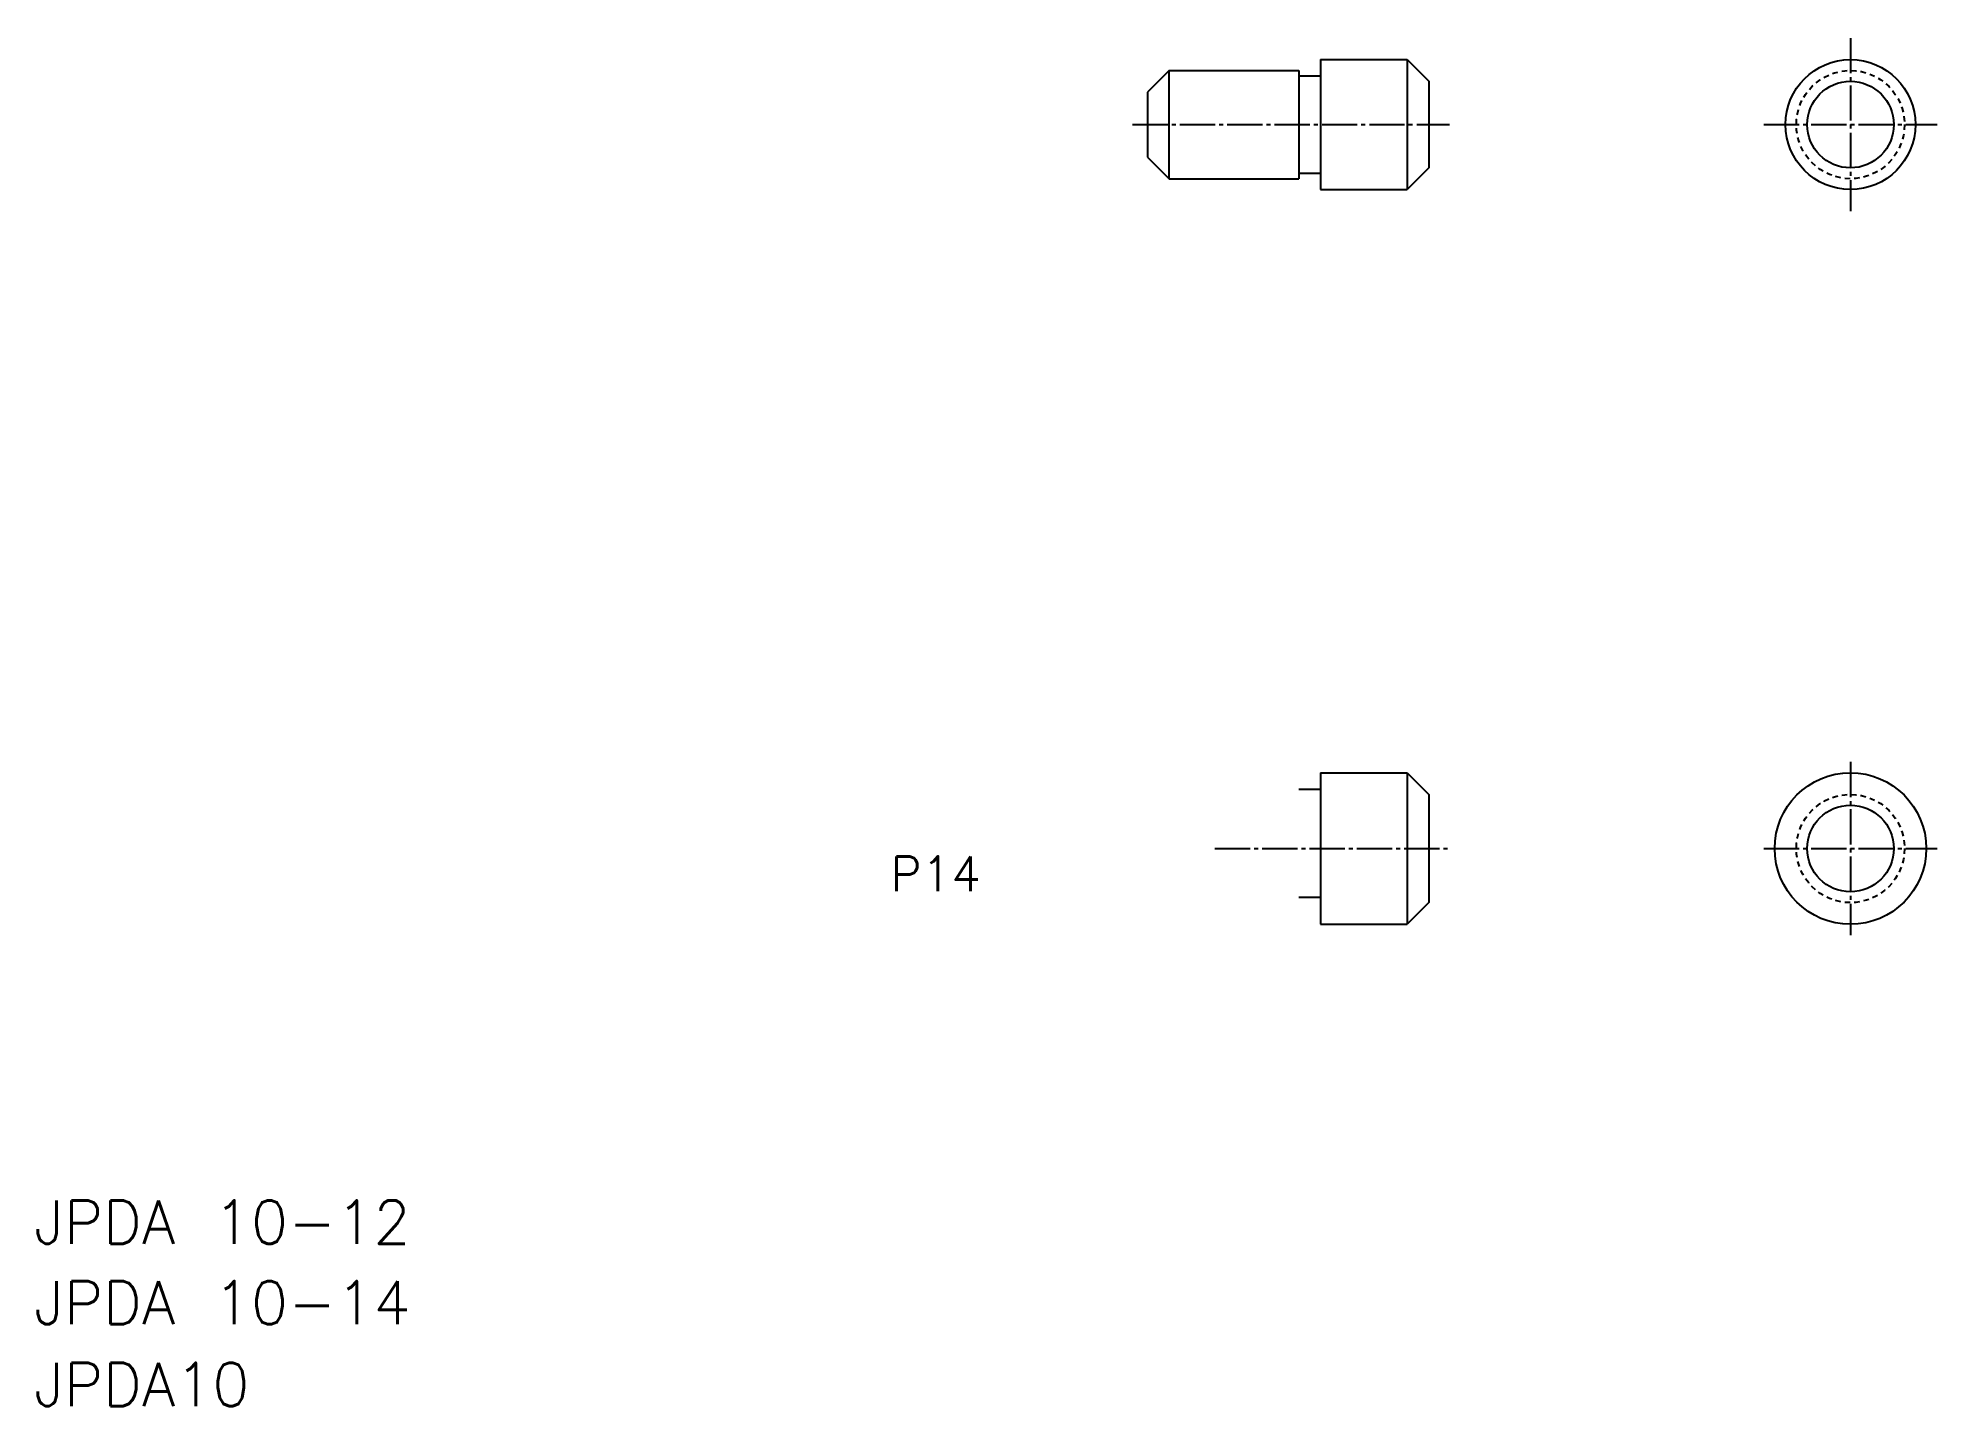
# Model space of a CAD drawing. Extents: x 10 to 186, y 10 to 136.
import ezdxf

# ---------------------------------------------------------------- set-up
doc = ezdxf.new("R2010")
doc.units = 0
doc.header["$LTSCALE"] = 0.25
doc.linetypes.add('CENTER', pattern=[17.5, 13, -1.5, 1.5, -1.5])
doc.linetypes.add('DASHED', pattern=[3.5, 2, -1.5])
doc.layers.get('0').update_dxf_attribs({"linetype": 'CONTINUOUS'})
doc.layers.add('CENTER', color=1, linetype='CENTER')
doc.styles.get("Standard").update_dxf_attribs({"font": 'txt', "height": 3.2, "bigfont": 'BIGFONT'})

msp = doc.modelspace()

# ---------------------------------------------------------------- linework, layer by layer
at = {"linetype": 'CONTINUOUS'}
for p, q in [((114.86, 133.4), (112.86, 131.4)), ((114.86, 133.4), (126.86, 133.4)), ((114.86, 123.4), (114.86, 133.4)), ((126.86, 133.4), (126.86, 123.4)), ((128.86, 134.4), (128.86, 122.4)), ((128.86, 134.4), (136.86, 134.4)), ((136.86, 134.4), (136.86, 122.4)), ((136.86, 134.4), (138.86, 132.4)), ((126.86, 132.9), (128.86, 132.9)), ((138.86, 132.4), (138.86, 124.4)), ((112.86, 131.4), (112.86, 125.4)), ((112.86, 125.4), (114.86, 123.4)), ((114.86, 123.4), (126.86, 123.4)), ((126.86, 123.9), (128.86, 123.9)), ((138.86, 124.4), (136.86, 122.4)), ((128.86, 122.4), (136.86, 122.4)), ((128.86, 68.51), (128.86, 54.51)), ((128.86, 68.51), (136.86, 68.51)), ((136.86, 68.51), (136.86, 54.51)), ((136.86, 68.51), (138.86, 66.51)), ((126.86, 67.01), (128.86, 67.01)), ((138.86, 66.51), (138.86, 56.51)), ((126.86, 57.01), (128.86, 57.01)), ((138.86, 56.51), (136.86, 54.51)), ((128.86, 54.51), (136.86, 54.51))]:
    msp.add_line(p, q, dxfattribs=at)
for p, q in [((117.86, 133.4), (117.86, 133.4)), ((120.86, 133.4), (120.86, 133.4))]:
    msp.add_line(p, q)
for radius in [6, 4]:
    msp.add_circle((177.82, 128.4), radius, dxfattribs=at)
at = {"color": 3, "linetype": 'DASHED'}
for centre in [(177.82, 128.4), (177.82, 61.51)]:
    msp.add_circle(centre, 5, dxfattribs=at)
for radius in [7, 4]:
    msp.add_circle((177.82, 61.51), radius)
at = {"layer": 'CENTER', "color": 1, "linetype": 'CENTER'}
for p, q in [((177.82, 136.4), (177.82, 120.4)), ((111.49, 128.4), (140.76, 128.4)), ((169.82, 128.4), (185.82, 128.4)), ((177.82, 69.51), (177.82, 53.51)), ((119.09, 61.51), (140.76, 61.51)), ((169.82, 61.51), (185.82, 61.51))]:
    msp.add_line(p, q, dxfattribs=at)

# ---------------------------------------------------------------- texts
for s, height, p in [('P14', 3.2, (89.11, 57.58)), ('JPDA 10-12', 4, (10, 25)), ('JPDA 10-14', 4, (10, 17.55)), ('JPDA10', 4, (10, 10))]:
    msp.add_text(s, height=height).set_placement(p)

doc.saveas('drawing.dxf')
